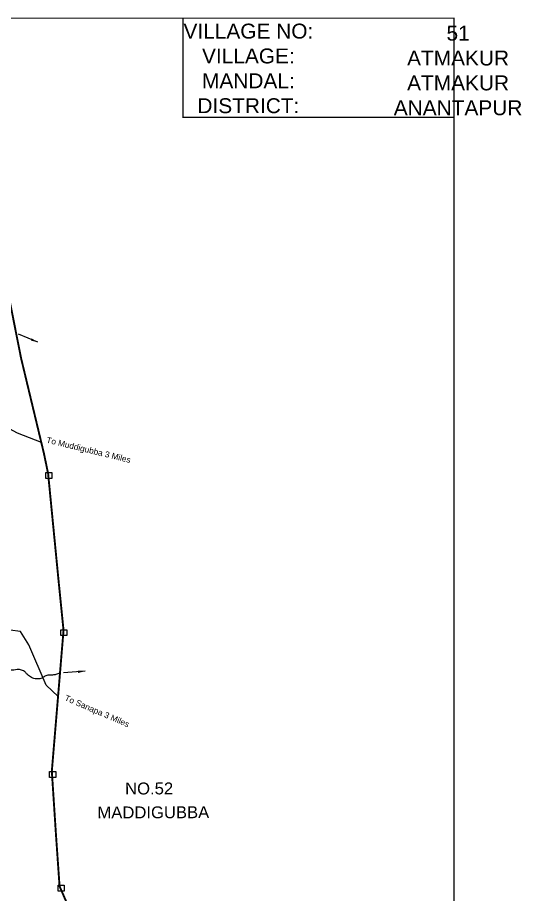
# Model space of a CAD drawing. Header units: feet. Extents: x 746667 to 763555, y 1616206 to 1623008.
# Drawn here: x 761451 to 763555, y 1619343 to 1623008 of the extents above; entities that cross this region are included whole.
import ezdxf

# ---------------------------------------------------------------- set-up
doc = ezdxf.new("R2010")
doc.units = ezdxf.units.FT
doc.header["$LTSCALE"] = 15
doc.header["$MEASUREMENT"] = 0
doc.linetypes.add('HIDDEN2', pattern=[0.1875, 0.125, -0.0625])
for name, color, linetype in [('ARROWS', 5, 'Continuous'), ('CANAL1', 7, 'Continuous'), ('ROAD NAME', 255, 'Continuous'), ('TANKS-STREAM', 4, 'Continuous'), ('VILLAGE STONES', 240, 'Continuous')]:
    doc.layers.add(name, color=color, linetype=linetype)
doc.layers.add('VILLAGE BOUNDRY', color=5, linetype='HIDDEN2', lineweight=100)
doc.styles.get("Standard").update_dxf_attribs({"font": 'arial.ttf'})
doc.linetypes.add('DOTS', pattern='A,1e-06,-3,["●",Standard,S=3,R=0,X=-1.25,Y=-1.25],-3', length=6.000001)
doc.dimstyles.get("Standard").update_dxf_attribs({"dimtxt": 0.18, "dimasz": 30, "dimexe": 0.18, "dimexo": 0.0625, "dimgap": 0.09, "dimtad": 0, "dimtih": 1, "dimtoh": 1, "dimdec": 4, "dimzin": 0, "dimdsep": 46, "dimtxsty": 'Standard', "dimcen": 0.09, "dimadec": 0, "dimazin": 0, "dimtfac": 1, "dimtdec": 4, "dimtofl": 0, "dimtmove": 0, "dimatfit": 3, "dimfxl": 1, "dimtolj": 1, "dimtzin": 0, "dimarcsym": 0})

msp = doc.modelspace()

# ---------------------------------------------------------------- linework, layer by layer
at = {"layer": 'CANAL1', "color": 6, "linetype": 'DOTS', "ltscale": 0.2}
for points in [[(760220.9, 1621634.3), (760248.1, 1621626.5), (760358.2, 1621617.4), (760385.4, 1621609.4), (760513.2, 1621587.8), (760612.9, 1621583), (760731.1, 1621589.4), (760788.8, 1621586.2), (760974.3, 1621546.1), (761130, 1621531.5), (761167.3, 1621520), (761286.2, 1621405.5), (761362.9, 1621318.3), (761449.8, 1621272.3), (761549.5, 1621233.7)], [(761619.9, 1620170.9), (761570.8, 1620217.2), (761497.5, 1620386.1), (761462.7, 1620442.5), (761420.6, 1620447.6)]]:
    msp.add_lwpolyline(points, dxfattribs=at)
at = {"layer": 'TANKS-STREAM', "lineweight": -2}
msp.add_spline([(761628.1, 1620269.1), (761610.8, 1620262.3), (761596.8, 1620260.3), (761577.4, 1620259.2), (761561.5, 1620252.9), (761548.5, 1620245.2), (761539.2, 1620244.2), (761518.8, 1620245.4), (761505.2, 1620252.4), (761488.8, 1620265.6), (761479.4, 1620275.3), (761470.8, 1620279.6), (761455.4, 1620283.2), (761429.1, 1620280.8), (761415.1, 1620284.7), (761406.1, 1620292.3), (761393.7, 1620297.3), (761346.3, 1620296.2), (761324.6, 1620300.1), (761308.6, 1620305.4), (761285.9, 1620305.3), (761253.6, 1620303.2), (761234.3, 1620300.2), (761214.3, 1620296.1), (761204.6, 1620296.1), (761187, 1620301.7), (761169, 1620307), (761153, 1620309.2), (761099.5, 1620300.1), (761076.5, 1620299), (761046.1, 1620305.9), (761033.5, 1620311.2), (761017.1, 1620314.2), (760987.5, 1620313.1), (760970.8, 1620302), (760955.5, 1620298.3), (760897.1, 1620303.9), (760873.1, 1620301), (760852.5, 1620299.6), (760836.8, 1620303.7), (760791.8, 1620300.1), (760764.9, 1620309.3), (760742.4, 1620309), (760724.9, 1620311.6), (760709.2, 1620320.6), (760689.8, 1620342.2), (760682.3, 1620355.7), (760678, 1620369.5), (760673.1, 1620380.9), (760666.9, 1620416.3), (760661.7, 1620429.4), (760657.9, 1620442), (760654.3, 1620452.2), (760646.2, 1620458.1), (760636.1, 1620464.6), (760627, 1620468.3), (760615.7, 1620475.5), (760607.3, 1620476.9), (760597.3, 1620477.3), (760573.6, 1620478.7), (760566.4, 1620481), (760560.3, 1620481.9), (760533, 1620482.1), (760509.6, 1620484.3), (760491.4, 1620476.1), (760482.3, 1620475.1), (760474.1, 1620471.2), (760467.1, 1620469.7), (760456.6, 1620469.7), (760434.6, 1620464.5), (760428.6, 1620461.2), (760414.3, 1620460.9), (760389.5, 1620456.6), (760367.8, 1620461.2), (760354.4, 1620463.7), (760338.4, 1620464.1), (760327.4, 1620472.6), (760318.4, 1620474.7), (760311.3, 1620476.2), (760290.9, 1620485.8), (760285.8, 1620490.4), (760275.3, 1620498.1), (760263.3, 1620501.5), (760258.6, 1620509), (760246.3, 1620515.9), (760240.4, 1620519.6), (760229.6, 1620519.6), (760214.3, 1620516.4), (760200.7, 1620512.3), (760191, 1620510), (760183.5, 1620504.5), (760174.3, 1620500.6), (760168.7, 1620497.6), (760167.3, 1620493.5), (760163.7, 1620486.6), (760160.7, 1620475.9), (760159.9, 1620473.3), (760156.8, 1620469.3), (760152.6, 1620464.6), (760150.8, 1620460.3), (760147.5, 1620437.6), (760144.3, 1620430), (760134.6, 1620420.6), (760125, 1620413.9), (760117.7, 1620411.5), (760114.5, 1620406.6), (760109.4, 1620402.8), (760102.7, 1620397.7), (760094, 1620396.6), (760087.3, 1620393.5), (760074.5, 1620392.8), (760068.7, 1620392.2), (760061.4, 1620392.8), (760054, 1620394.4), (760039.4, 1620392.3), (760023.2, 1620387.4), (760005.3, 1620387.7), (759998.5, 1620388.2), (759997.5, 1620385.2), (759999.2, 1620381.3), (760001.3, 1620379.2), (760003.4, 1620377.9), (760008.4, 1620380.7), (760010.1, 1620387)], degree=3, dxfattribs=at)
at = {"layer": 'VILLAGE BOUNDRY', "lineweight": -2, "ltscale": 25, "const_width": 8}
msp.add_lwpolyline([(761290.7, 1622294.4), (761347.6, 1622144.8), (761410.6, 1621861.8), (761465.4, 1621584.9), (761560.5, 1621188.1), (761578.5, 1621101.4), (761623.1, 1620643.4), (761642.8, 1620446.9), (761604.9, 1619989.6), (761593.9, 1619858.4), (761610.8, 1619598.8), (761626.2, 1619377.2), (761684.5, 1619243.2)], dxfattribs=at)
at = {"layer": 'VILLAGE STONES', "color": 5, "const_width": 5}
for points in [[(746669.5, 1623005.6), (763273.4, 1623005.6), (763273.4, 1616208), (746669.5, 1616208)], [(763273.4, 1623005.6), (762142, 1623005.6), (762142, 1622590.9), (763273.4, 1622590.9)]]:
    msp.add_lwpolyline(points, close=True, dxfattribs=at)
at = {"layer": 'VILLAGE STONES', "lineweight": -2}
for points in [[(761568.9, 1621106.8), (761594.4, 1621106.8), (761594.5, 1621082.1), (761569, 1621082)], [(761631.2, 1620449.5), (761656.7, 1620449.6), (761656.8, 1620424.8), (761631.3, 1620424.8)], [(761584.5, 1619856.4), (761610, 1619856.5), (761610.1, 1619831.7), (761584.6, 1619831.6)], [(761620.3, 1619381.6), (761645.9, 1619381.6), (761645.9, 1619356.9), (761620.4, 1619356.8)]]:
    msp.add_lwpolyline(points, close=True, dxfattribs=at)

# ---------------------------------------------------------------- texts
at = {"layer": 'ROAD NAME', "lineweight": -2}
for s, height, rotation, p in [('To Muddigubba 3 Miles ', 24.855, 346.3084, (761569.3, 1621231.8)), ('To Sanapa 3 Miles', 24.855, 336.7506, (761644.9, 1620155.4)), ('NO.52', 49.71, 0.1736, (761899.9, 1619760.9)), ('MADDIGUBBA ', 49.711, 0.1736, (761784.3, 1619660.7))]:
    msp.add_text(s, height=height, rotation=rotation, dxfattribs=at).set_placement(p)
at = {"layer": 'VILLAGE STONES', "attachment_point": 2}
for s, insert, char_height, width in [('VILLAGE NO:\\PVILLAGE:\\PMANDAL:\\PDISTRICT:', (762414.6, 1622982.6), 62.335, 535.064), ('51\\PATMAKUR\\PATMAKUR\\PANANTAPUR ', (763290.2, 1622974), 62.34, 1191.736)]:
    msp.add_mtext(s, dxfattribs=dict(at, insert=insert, char_height=char_height, width=width))

# ---------------------------------------------------------------- leaders
at = {"layer": 'ARROWS', "lineweight": -2}
for points in [[(761535.9, 1621650.9), (761455, 1621685.1)], [(761733.4, 1620275.9), (761642.4, 1620269.8)]]:
    msp.add_leader(points, dimstyle='Standard', override={"dimgap": 0.09, "dimtad": 0}, dxfattribs=at)

doc.saveas('drawing.dxf')
